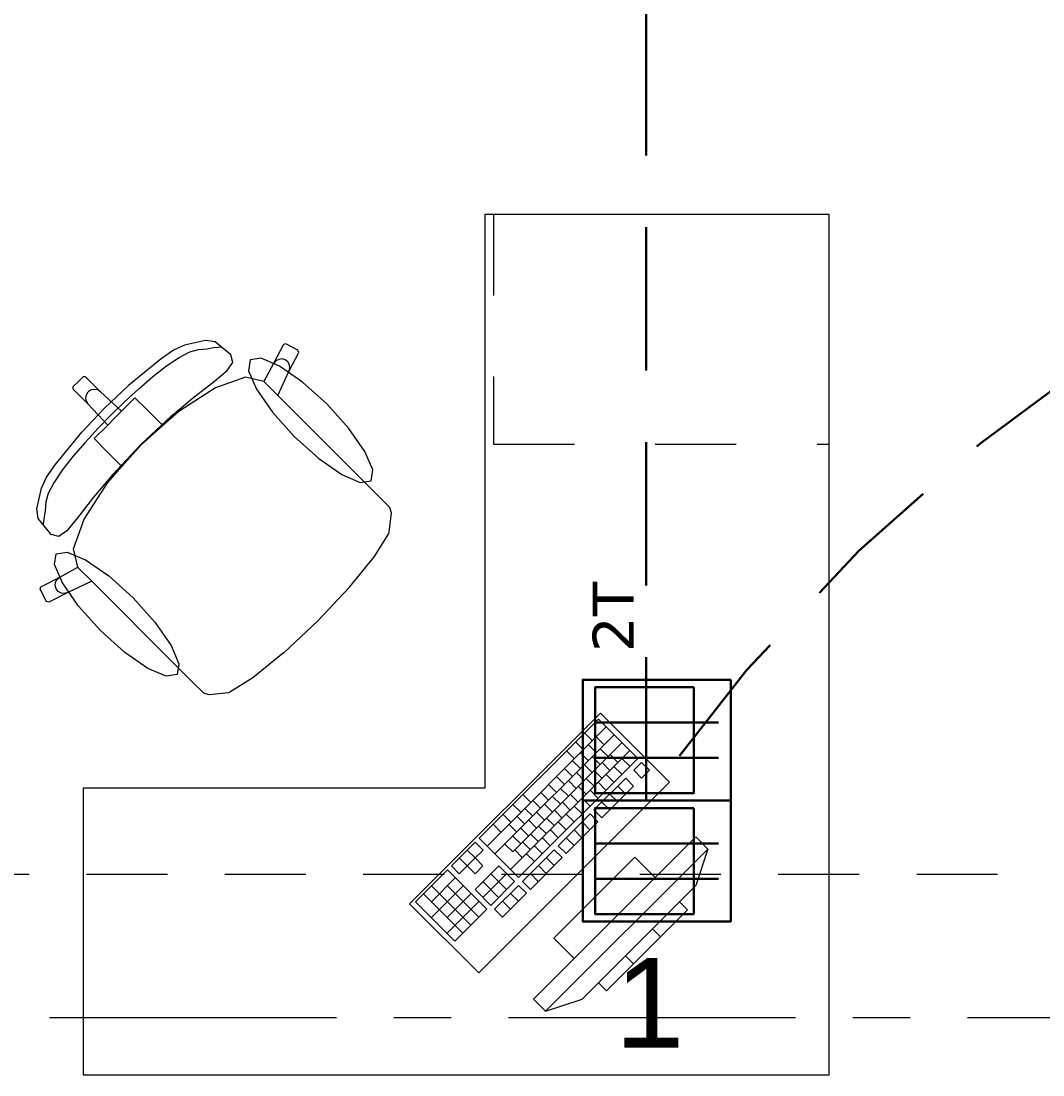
# Model space of a CAD drawing. Header units: inches. Extents: x -19 to 5698, y -728 to 92.
# Drawn here: x 291.296 to 293.077, y 29.85 to 31.688 of the extents above; entities that cross this region are included whole.
import ezdxf

# ---------------------------------------------------------------- set-up
doc = ezdxf.new("R2010")
doc.units = ezdxf.units.IN
doc.header["$MEASUREMENT"] = 0
for name, pattern in [('HIDDEN', [0.375, 0.25, -0.125]), ('Hidden Line', [0.195611, 0.141111, -0.0545]), ('Punto & Raya', [0.65, 0.5, -0.075, 0, -0.075]), ('Rayas', [0.282222, 0.141111, -0.141111])]:
    doc.linetypes.add(name, pattern=pattern)
doc.layers.get('0').update_dxf_attribs({"color": 61})
doc.layers.add('00 conduct tomacorr', color=120, linetype='HIDDEN', lineweight=30)
doc.layers.add('00 IE LUZ EMERGENCIA', color=253, linetype='Continuous', lineweight=0)
for name, color, linetype in [('02 _ ARQ _ ALB _ Ejes Generales', 251, 'Continuous'), ('08 _ STR _ EXT _ 09 Vigas', 251, 'Continuous'), ('Interior - Mobiliario', 7, 'Continuous')]:
    doc.layers.add(name, color=color, linetype=linetype)
doc.styles.add('Annotative', font='arial.ttf')

# ---------------------------------------------------------------- blocks, each defined once
blk = doc.blocks.new('CAJA POP UP 6 MODULOS')
at = {"layer": '00 conduct tomacorr', "linetype": 'Continuous'}
for p, q in [((-0.095, -0.165), (-0.095, -0.0151)), ((-0.052, -0.165), (-0.052, -0.0151)), ((0.052, -0.165), (0.052, -0.0151)), ((0.095, -0.165), (0.095, -0.0151)), ((0, -0.165), (0, -0.18))]:
    blk.add_line(p, q, dxfattribs=at)
for points in [[(-0.147, 0), (0.147, 0), (0.147, -0.18), (-0.147, -0.18)], [(0, 0), (0.147, 0), (0.147, -0.18), (0, -0.18)]]:
    blk.add_lwpolyline(points, close=True, dxfattribs=at)
for points in [[(-0.138, -0.045), (-0.009, -0.045), (-0.009, -0.165), (-0.138, -0.165), (-0.138, -0.045)], [(0.009, -0.045), (0.138, -0.045), (0.138, -0.165), (0.009, -0.165), (0.009, -0.045)]]:
    blk.add_lwpolyline(points, dxfattribs=at)
at = {"color": 1, "insert": (-0.1807, -0.168), "char_height": 0.05, "attachment_point": 1, "rotation": 180}
blk.add_mtext_dynamic_manual_height_columns('{\\fVerdana|b0|i0|c0|p34;2T}', width=0.000481, gutter_width=0.1561, heights=[0], dxfattribs=at)

msp = doc.modelspace()

# ---------------------------------------------------------------- linework, layer by layer
at = {"layer": '00 conduct tomacorr'}
msp.add_line((292.3852, 30.3283, -0.0005), (292.3852, 38.8783, -0.0005), dxfattribs=at)
msp.add_arc((294.9636, 28.4878, -0.0006), 3.1703, 63.6358, 144.5103, dxfattribs=at)
at = {"layer": '02 _ ARQ _ ALB _ Ejes Generales', "color": 251, "linetype": 'Punto & Raya', "lineweight": 13, "true_color": 0x636466}
msp.add_line((283.3455, 29.95), (332.07, 29.95), dxfattribs=at)
at = {"layer": '08 _ STR _ EXT _ 09 Vigas', "color": 251, "linetype": 'Hidden Line', "lineweight": 13, "true_color": 0x636466}
msp.add_line((287.07, 30.2), (293.57, 30.2), dxfattribs=at)
at = {"layer": 'Interior - Mobiliario', "color": 175, "linetype": 'Rayas', "lineweight": 13}
for p, q in [((292.119, 31.35), (292.119, 30.95)), ((292.119, 30.95), (292.704, 30.95))]:
    msp.add_line(p, q, dxfattribs=at)
at = {"layer": 'Interior - Mobiliario', "color": 175, "linetype": 'Continuous', "lineweight": 13}
for p, q in [((291.6171, 31.1304), (291.581, 31.1226)), ((291.6339, 31.1285), (291.6171, 31.1304)), ((291.6617, 31.1053), (291.6339, 31.1285)), ((291.5618, 31.1137), (291.5401, 31.0988)), ((291.581, 31.1226), (291.5618, 31.1137)), ((291.5714, 31.101), (291.5902, 31.111)), ((291.5902, 31.111), (291.605, 31.1149)), ((291.605, 31.1149), (291.6204, 31.116)), ((291.6204, 31.116), (291.6311, 31.1181)), ((291.6311, 31.1181), (291.6392, 31.1189)), ((291.6392, 31.1189), (291.6437, 31.1197)), ((291.7531, 31.1233), (291.7361, 31.0902)), ((291.7572, 31.1247), (291.7531, 31.1233)), ((291.7785, 31.1138), (291.7572, 31.1247)), ((291.7628, 31.0767), (291.7798, 31.1098)), ((291.7798, 31.1098), (291.7785, 31.1138)), ((291.5401, 31.0988), (291.4834, 31.0519)), ((291.5495, 31.0862), (291.5714, 31.101)), ((291.6551, 31.0781), (291.6652, 31.0924)), ((291.6652, 31.0924), (291.6617, 31.1053)), ((291.7398, 31.0949), (291.7361, 31.0902)), ((291.7449, 31.0977), (291.7398, 31.0949)), ((291.7507, 31.0985), (291.7449, 31.0977)), ((291.7564, 31.0969), (291.7507, 31.0985)), ((291.761, 31.0933), (291.7564, 31.0969)), ((291.7638, 31.0882), (291.761, 31.0933)), ((291.5257, 31.0676), (291.5495, 31.0862)), ((291.6329, 31.0595), (291.6551, 31.0781)), ((291.7361, 31.0902), (291.7188, 31.0592)), ((291.7433, 31.0349), (291.7628, 31.0767)), ((291.7628, 31.0767), (291.7645, 31.0824)), ((291.7645, 31.0824), (291.7638, 31.0882)), ((291.3868, 31.0501), (291.3954, 31.0586)), ((291.4039, 31.0671), (291.3954, 31.0586)), ((291.4082, 31.0672), (291.4039, 31.0671)), ((291.4342, 31.0411), (291.4082, 31.0672)), ((291.501, 31.0464), (291.5257, 31.0676)), ((291.5967, 31.0315), (291.6329, 31.0595)), ((291.6869, 31.0667), (291.6349, 31.0483)), ((291.7188, 31.0592), (291.6869, 31.0667)), ((291.719, 31.0592), (291.7188, 31.0592)), ((291.719, 31.0592), (291.7433, 31.0349)), ((291.3868, 31.0458), (291.3868, 31.0501)), ((291.4129, 31.0197), (291.3868, 31.0458)), ((291.4085, 31.0303), (291.4097, 31.0361)), ((291.4097, 31.0361), (291.413, 31.041)), ((291.4179, 31.0443), (291.413, 31.041)), ((291.4236, 31.0454), (291.4179, 31.0443)), ((291.4294, 31.0443), (291.4236, 31.0454)), ((291.4342, 31.0411), (291.4294, 31.0443)), ((291.4708, 31.0071), (291.4342, 31.0411)), ((291.4834, 31.0519), (291.4412, 31.0128)), ((291.4764, 31.0239), (291.501, 31.0464)), ((291.6349, 31.0483), (291.5711, 31.007)), ((291.4097, 31.0246), (291.4085, 31.0303)), ((291.4129, 31.0197), (291.4097, 31.0246)), ((291.4469, 30.9832), (291.4129, 31.0197)), ((291.4529, 31.0011), (291.4764, 31.0239)), ((291.4944, 31.0307), (291.4708, 31.0071)), ((291.5156, 31.0096), (291.4944, 31.0307)), ((291.5574, 30.9988), (291.5967, 31.0315)), ((291.8911, 30.8871), (291.7433, 31.0349)), ((291.402, 30.9706), (291.4412, 31.0128)), ((291.4529, 31.0011), (291.4301, 30.9776)), ((291.4708, 31.0071), (291.4588, 30.9951)), ((291.5046, 30.9493), (291.5574, 30.9988)), ((291.5429, 30.9822), (291.5156, 31.0096)), ((291.5711, 31.007), (291.5429, 30.9822)), ((291.4232, 30.9596), (291.4469, 30.9832)), ((291.4469, 30.9832), (291.4588, 30.9951)), ((291.5429, 30.9822), (291.5051, 30.9489)), ((291.3552, 30.9139), (291.402, 30.9706)), ((291.4301, 30.9776), (291.4075, 30.953)), ((291.4075, 30.953), (291.3864, 30.9282)), ((291.4444, 30.9384), (291.4232, 30.9596)), ((291.5046, 30.9493), (291.4551, 30.8966)), ((291.4718, 30.911), (291.5051, 30.9489)), ((291.3864, 30.9282), (291.3678, 30.9044)), ((291.4718, 30.911), (291.4444, 30.9384)), ((291.3403, 30.8922), (291.3552, 30.9139)), ((291.447, 30.8829), (291.4718, 30.911)), ((291.3313, 30.873), (291.3403, 30.8922)), ((291.3678, 30.9044), (291.3529, 30.8826)), ((291.4551, 30.8966), (291.4224, 30.8573)), ((291.3236, 30.8368), (291.3313, 30.873)), ((291.3529, 30.8826), (291.343, 30.8638)), ((291.4056, 30.8191), (291.447, 30.8829)), ((291.9166, 30.8616), (291.8911, 30.8871)), ((291.343, 30.8638), (291.3391, 30.849)), ((291.4224, 30.8573), (291.3945, 30.8211)), ((291.9386, 30.8396), (291.9166, 30.8616)), ((291.3255, 30.8201), (291.3236, 30.8368)), ((291.3379, 30.8336), (291.3359, 30.8228)), ((291.3391, 30.849), (291.3379, 30.8336)), ((291.9414, 30.8303), (291.9386, 30.8396)), ((291.3486, 30.7922), (291.3255, 30.8201)), ((291.3359, 30.8228), (291.3351, 30.8148)), ((291.3945, 30.8211), (291.3759, 30.7988)), ((291.3873, 30.7671), (291.4056, 30.8191)), ((291.9375, 30.7964), (291.9414, 30.8303)), ((291.3351, 30.8148), (291.3343, 30.8103)), ((291.3759, 30.7988), (291.3616, 30.7888)), ((291.3616, 30.7888), (291.3486, 30.7922)), ((291.9116, 30.7542), (291.9366, 30.7943)), ((291.9366, 30.7943), (291.9375, 30.7964)), ((291.3947, 30.7352), (291.3873, 30.7671)), ((291.8681, 30.7006), (291.9116, 30.7542)), ((291.3637, 30.7178), (291.3947, 30.7352)), ((291.3948, 30.7349), (291.3947, 30.7352)), ((291.3948, 30.7349), (291.419, 30.7107)), ((291.3306, 30.7009), (291.3637, 30.7178)), ((291.3555, 30.7032), (291.3562, 30.7091)), ((291.3562, 30.7091), (291.3591, 30.7142)), ((291.3591, 30.7142), (291.3637, 30.7178)), ((291.419, 30.7107), (291.3773, 30.6911)), ((291.5669, 30.5628), (291.419, 30.7107)), ((291.3293, 30.6968), (291.3306, 30.7009)), ((291.3401, 30.6754), (291.3293, 30.6968)), ((291.3773, 30.6911), (291.3442, 30.6741)), ((291.3571, 30.6976), (291.3555, 30.7032)), ((291.3607, 30.693), (291.3571, 30.6976)), ((291.3658, 30.6902), (291.3607, 30.693)), ((291.3716, 30.6895), (291.3658, 30.6902)), ((291.3773, 30.6911), (291.3716, 30.6895)), ((291.8126, 30.6414), (291.8674, 30.6998)), ((291.8674, 30.6998), (291.8681, 30.7006)), ((291.3442, 30.6741), (291.3401, 30.6754)), ((291.8126, 30.6414), (291.7542, 30.5866)), ((291.7534, 30.5859), (291.6997, 30.5423)), ((291.7542, 30.5866), (291.7534, 30.5859)), ((291.5924, 30.5373), (291.5669, 30.5628)), ((291.6997, 30.5423), (291.6597, 30.5174)), ((291.6143, 30.5154), (291.5924, 30.5373)), ((291.6236, 30.5125), (291.6143, 30.5154)), ((291.6576, 30.5165), (291.6236, 30.5125)), ((291.6597, 30.5174), (291.6576, 30.5165)), ((292.302, 30.4705), (292.0943, 30.2628)), ((292.3706, 30.4019), (292.302, 30.4705)), ((292.3157, 30.4568), (292.108, 30.249)), ((292.3294, 30.443), (292.1217, 30.2353)), ((292.3431, 30.4293), (292.1527, 30.2389)), ((292.2622, 30.4307), (292.2759, 30.4169)), ((292.2778, 30.4462), (292.2915, 30.4325)), ((292.2984, 30.4394), (292.3121, 30.4257)), ((292.3568, 30.4156), (292.1491, 30.2079)), ((292.2466, 30.4151), (292.2603, 30.4014)), ((292.2707, 30.4118), (292.2844, 30.398)), ((292.2845, 30.4256), (292.2983, 30.4119)), ((292.3052, 30.4188), (292.3189, 30.4051)), ((292.1628, 30.1942), (292.3706, 30.4019)), ((292.2569, 30.3979), (292.2706, 30.3842)), ((292.2913, 30.405), (292.3051, 30.3912)), ((292.3085, 30.3947), (292.3222, 30.381)), ((292.3224, 30.4086), (292.3361, 30.3948)), ((292.343, 30.4018), (292.3567, 30.3881)), ((292.3774, 30.395), (292.3636, 30.3812)), ((292.3911, 30.3813), (292.3774, 30.395)), ((292.243, 30.3841), (292.2567, 30.3703)), ((292.2636, 30.3773), (292.2774, 30.3636)), ((292.2775, 30.3911), (292.2912, 30.3774)), ((292.2947, 30.3809), (292.3084, 30.3671)), ((292.3153, 30.3741), (292.329, 30.3604)), ((292.3291, 30.3879), (292.3429, 30.3742)), ((292.3636, 30.3812), (292.3773, 30.3675)), ((292.3773, 30.3675), (292.3911, 30.3813)), ((292.2153, 30.3564), (292.229, 30.3426)), ((292.2292, 30.3702), (292.2429, 30.3565)), ((292.2498, 30.3634), (292.2635, 30.3497)), ((292.2808, 30.367), (292.2945, 30.3533)), ((292.3497, 30.3673), (292.2943, 30.312)), ((292.3015, 30.3602), (292.3152, 30.3465)), ((292.3634, 30.3536), (292.3497, 30.3673)), ((292.1704, 30.3389), (292.1842, 30.3252)), ((292.2015, 30.3425), (292.2152, 30.3288)), ((292.2359, 30.3496), (292.2497, 30.3359)), ((292.2531, 30.3393), (292.2668, 30.3256)), ((292.267, 30.3532), (292.2807, 30.3395)), ((292.2876, 30.3464), (292.3013, 30.3327)), ((292.308, 30.2982), (292.3634, 30.3536)), ((292.322, 30.3397), (292.3357, 30.3259)), ((292.3359, 30.3535), (292.3496, 30.3398)), ((292.1531, 30.3216), (292.1668, 30.3079)), ((292.1876, 30.3287), (292.2013, 30.315)), ((292.2083, 30.3219), (292.222, 30.3082)), ((292.2221, 30.3357), (292.2358, 30.322)), ((292.2393, 30.3255), (292.253, 30.3118)), ((292.2738, 30.3325), (292.2875, 30.3188)), ((292.3082, 30.3258), (292.3219, 30.3121)), ((292.1358, 30.3043), (292.1495, 30.2906)), ((292.1599, 30.301), (292.1736, 30.2873)), ((292.1738, 30.3148), (292.1875, 30.3011)), ((292.1944, 30.308), (292.2081, 30.2943)), ((292.2254, 30.3116), (292.2391, 30.2979)), ((292.2874, 30.305), (292.232, 30.2496)), ((292.2461, 30.3048), (292.2598, 30.2911)), ((292.2599, 30.3187), (292.2736, 30.305)), ((292.3011, 30.2913), (292.2874, 30.305)), ((292.2943, 30.312), (292.308, 30.2982)), ((292.1185, 30.287), (292.1322, 30.2733)), ((292.1461, 30.2871), (292.1598, 30.2734)), ((292.1806, 30.2942), (292.1943, 30.2805)), ((292.1977, 30.2839), (292.2114, 30.2702)), ((292.2116, 30.2978), (292.2253, 30.2841)), ((292.2322, 30.291), (292.2459, 30.2773)), ((292.2457, 30.2359), (292.3011, 30.2913)), ((292.2736, 30.2912), (292.2873, 30.2775)), ((292.1529, 30.2665), (292.1666, 30.2528)), ((292.1667, 30.2803), (292.1804, 30.2666)), ((292.1839, 30.2701), (292.1976, 30.2564)), ((292.4717, 30.2652), (292.1888, 29.9823)), ((292.2184, 30.2771), (292.2321, 30.2634)), ((292.2597, 30.2773), (292.2734, 30.2636)), ((292.4929, 30.2439), (292.4717, 30.2652)), ((292.0874, 30.2558), (292.0458, 30.2143)), ((292.1011, 30.2421), (292.0874, 30.2558)), ((292.0943, 30.2628), (292.1628, 30.1942)), ((292.139, 30.2526), (292.1527, 30.2389)), ((292.17, 30.2562), (292.1838, 30.2425)), ((292.1907, 30.2494), (292.2044, 30.2357)), ((292.2045, 30.2633), (292.2182, 30.2496)), ((292.232, 30.2496), (292.2457, 30.2359)), ((292.2459, 30.2635), (292.2596, 30.2498)), ((292.0597, 30.2281), (292.0734, 30.2144)), ((292.0872, 30.2283), (292.0734, 30.2144)), ((292.0735, 30.242), (292.0872, 30.2283)), ((292.0872, 30.2283), (292.1011, 30.2421)), ((292.1009, 30.2146), (292.0872, 30.2283)), ((292.1562, 30.2424), (292.1699, 30.2287)), ((292.2251, 30.2427), (292.1697, 30.1873)), ((292.1768, 30.2356), (292.1905, 30.2219)), ((292.1834, 30.1736), (292.2388, 30.229)), ((292.21, 29.9611), (292.4929, 30.2439)), ((292.2112, 30.2289), (292.225, 30.2152)), ((292.3656, 30.2298), (292.2242, 30.0884)), ((292.2388, 30.229), (292.2251, 30.2427)), ((292.4009, 30.1944), (292.3656, 30.2298)), ((292.4929, 30.2439), (292.4717, 30.1803)), ((292.0458, 30.2143), (292.0595, 30.2006)), ((292.0595, 30.2006), (292.0734, 30.2144)), ((292.0734, 30.2144), (292.0871, 30.2007)), ((292.1285, 30.2147), (292.087, 30.1731)), ((292.0871, 30.2007), (292.1009, 30.2146)), ((292.1559, 30.1873), (292.1285, 30.2147)), ((292.1974, 30.215), (292.2111, 30.2013)), ((292.0389, 30.2074), (291.9835, 30.152)), ((292.0526, 30.1937), (292.0111, 30.1521)), ((292.1075, 30.1388), (292.0389, 30.2074)), ((292.1422, 30.201), (292.1007, 30.1594)), ((292.1146, 30.2008), (292.1421, 30.1734)), ((292.1836, 30.2012), (292.1973, 30.1875)), ((292.2595, 30.053), (292.4009, 30.1944)), ((292.0663, 30.1799), (292.0109, 30.1245)), ((292.0112, 30.1797), (292.0798, 30.1111)), ((292.0388, 30.1798), (292.0936, 30.125)), ((292.087, 30.1731), (292.1144, 30.1457)), ((292.1008, 30.187), (292.1282, 30.1596)), ((292.1144, 30.1457), (292.1559, 30.1873)), ((292.1628, 30.1804), (292.1212, 30.1389)), ((292.1765, 30.1667), (292.1628, 30.1804)), ((292.1697, 30.1873), (292.1834, 30.1736)), ((292.4717, 30.1803), (292.2737, 29.9823)), ((291.9973, 30.1658), (292.0659, 30.0973)), ((292.08, 30.1662), (292.0385, 30.1247)), ((292.1349, 30.1252), (292.1765, 30.1667)), ((292.1489, 30.1666), (292.1626, 30.1528)), ((291.9835, 30.152), (292.0521, 30.0834)), ((292.0937, 30.1525), (292.0384, 30.0971)), ((292.0521, 30.0834), (292.1075, 30.1388)), ((292.1212, 30.1389), (292.1349, 30.1252)), ((292.1351, 30.1527), (292.1488, 30.139)), ((292.4434, 30.152), (292.302, 30.0106)), ((292.3161, 29.9965), (292.4575, 30.1379)), ((292.4575, 30.1379), (292.4434, 30.152)), ((292.3962, 30.1049), (292.4104, 30.0907)), ((292.2242, 30.0884), (292.2595, 30.053)), ((292.3491, 30.0577), (292.3632, 30.0436)), ((292.302, 30.0106), (292.3161, 29.9965)), ((292.1888, 29.9823), (292.21, 29.9611)), ((292.21, 29.9611), (292.2737, 29.9823))]:
    msp.add_line(p, q, dxfattribs=at)
at = {"layer": 'Interior - Mobiliario', "color": 175, "linetype": 'Continuous', "lineweight": 13, "flags": 128}
for points in [[(292.704, 29.85), (292.704, 31.35), (292.104, 31.35), (292.104, 30.35), (291.404, 30.35), (291.404, 29.85)], [(291.829, 31.0199), (291.7866, 31.058), (291.7462, 31.086), (291.7141, 31.0996), (291.6952, 31.0968), (291.6923, 31.0778), (291.706, 31.0458), (291.734, 31.0054), (291.7721, 30.9629), (291.8146, 30.9248), (291.855, 30.8968), (291.887, 30.8832), (291.9059, 30.886), (291.9088, 30.9049), (291.8952, 30.937), (291.8672, 30.9774)], [(291.4341, 30.6249), (291.396, 30.6674), (291.3679, 30.7078), (291.3543, 30.7398), (291.3572, 30.7588), (291.3761, 30.7616), (291.4082, 30.748), (291.4486, 30.72), (291.491, 30.6818), (291.5292, 30.6394), (291.5572, 30.599), (291.5708, 30.5669), (291.5679, 30.548), (291.549, 30.5451), (291.517, 30.5588), (291.4766, 30.5868)], [(292.4257, 30.3606), (292.3055, 30.4808), (291.9731, 30.1485), (292.0934, 30.0283)]]:
    msp.add_lwpolyline(points, close=True, dxfattribs=at)

# ---------------------------------------------------------------- block references
at = {"layer": '00 conduct tomacorr', "xscale": 1.432830642179531, "yscale": 1.432830642179531, "zscale": 1.432830642179531, "rotation": 269.9999999999999}
msp.add_blockref('CAJA POP UP 6 MODULOS', (292.5327, 30.3283, -0.0005), dxfattribs=at)

# ---------------------------------------------------------------- texts
at = {"layer": '00 IE LUZ EMERGENCIA', "style": 'Annotative'}
msp.add_attdef('1', (292.3307, 29.8978, -0.0007), '', height=0.1562, dxfattribs=at)

doc.saveas('drawing.dxf')
